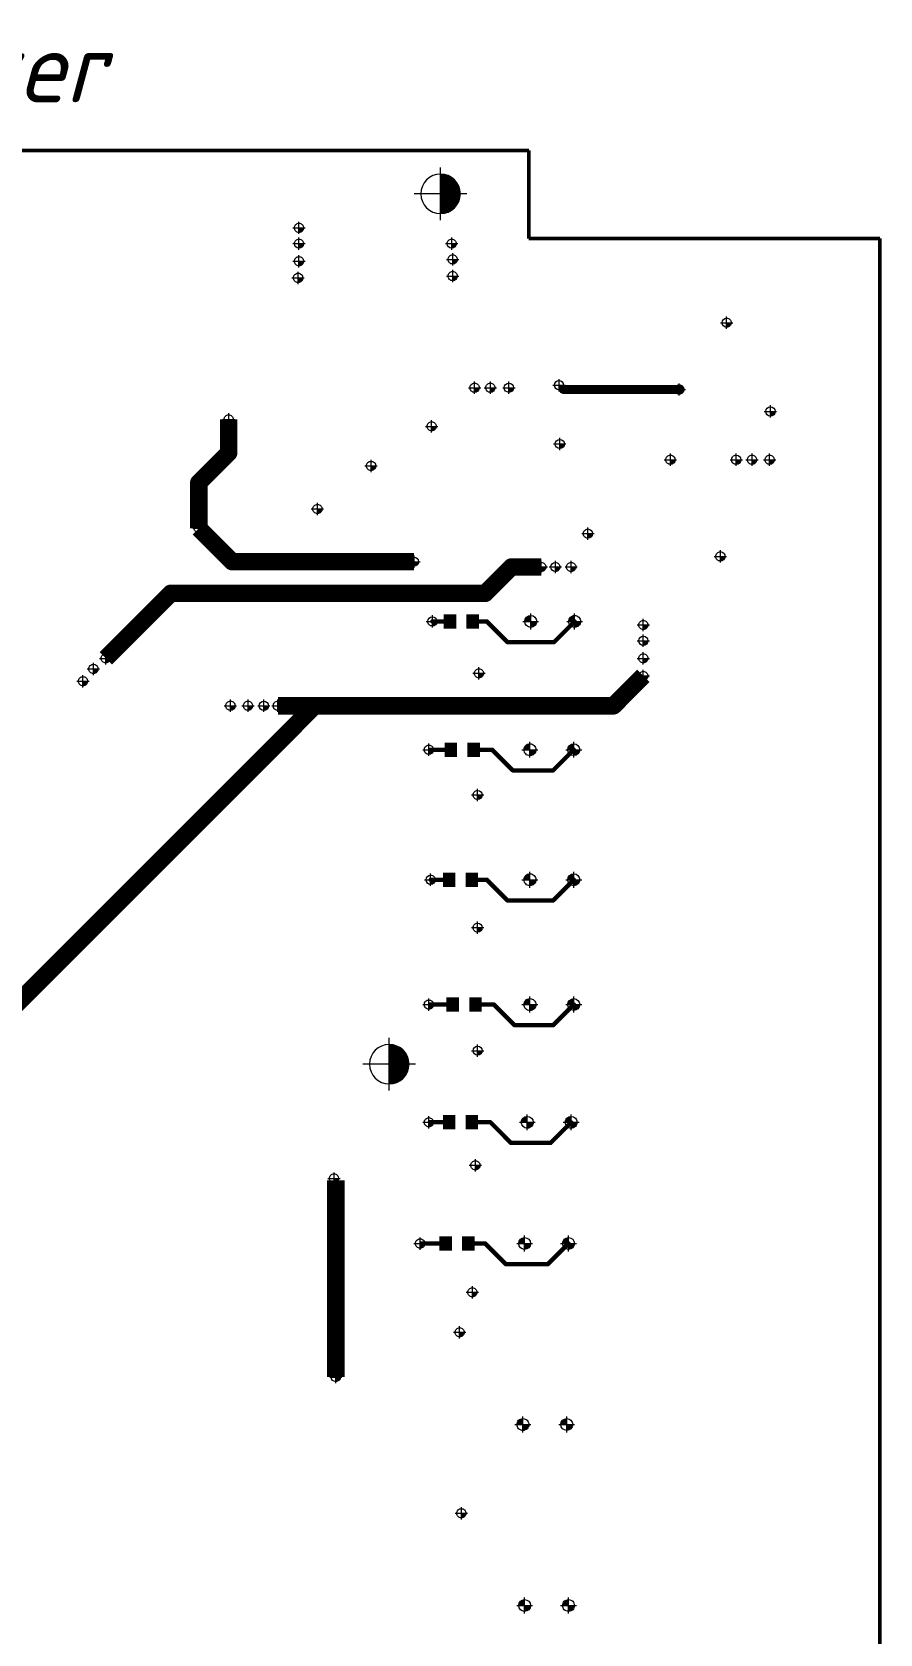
# Paper-space layout 'Layout1' of a CAD drawing. Header units: millimetres. Extents: x 0 to 841, y 0 to 594.
# Drawn here: x 501.5 to 598, y 111.7 to 294 of the extents above; entities that cross this region are included whole.
import ezdxf

# ---------------------------------------------------------------- set-up
doc = ezdxf.new("R2010")
doc.units = ezdxf.units.MM
doc.layers.get('0').update_dxf_attribs({"lineweight": 50})
for name, color, linetype in [('BottomLayer', 5, 'Continuous'), ('PDF _Геометрия', 7, 'Continuous'), ('PDF _Сплошная заливка', 7, 'Continuous')]:
    doc.layers.add(name, color=color, linetype=linetype)
doc.styles.add('GOST-2.304_Type-B_italic', font='')
doc.styles.get('GOST-2.304_Type-B_italic').set_extended_font_data('GOST Common', italic=True)

psp = doc.layouts.get("Layout1")

# ---------------------------------------------------------------- hatches: boundary and pattern name
at = {"layer": 'PDF _Сплошная заливка', "transparency": 33554559}
for points in [[(550.24, 275.569, 0.4142051), (547.99, 277.819), (547.99, 277.819), (547.99, 277.819), (547.99, 275.569), (547.99, 275.569)], [(547.99, 273.319, 0.4142051), (550.24, 275.569), (550.24, 275.569), (550.24, 275.569), (547.99, 275.569), (547.99, 275.569)], [(532.383, 271.703, -0.4142588), (531.858, 271.178), (531.858, 271.178), (531.858, 271.178), (531.858, 271.703), (531.858, 271.703)], [(532.383, 269.903, -0.1988801), (532.229, 269.531), (532.229, 269.531, -0.1990199), (531.858, 269.378), (531.858, 269.378), (531.858, 269.378), (531.858, 269.903), (531.858, 269.903)], [(549.783, 269.903, -0.1989884), (549.629, 269.531), (549.629, 269.531, -0.1990018), (549.258, 269.378), (549.258, 269.378), (549.258, 269.378), (549.258, 269.903), (549.258, 269.903)], [(549.891, 268.103, -0.1989884), (549.737, 267.731), (549.737, 267.731, -0.1989884), (549.366, 267.578), (549.366, 267.578), (549.366, 267.578), (549.366, 268.103), (549.366, 268.103)], [(532.383, 267.903, -0.4142588), (531.858, 267.378), (531.858, 267.378), (531.858, 267.378), (531.858, 267.903), (531.858, 267.903)], [(549.891, 266.21, -0.1989561), (549.737, 265.839), (549.737, 265.839, -0.1988801), (549.366, 265.685), (549.366, 265.685), (549.366, 265.685), (549.366, 266.21), (549.366, 266.21)], [(532.291, 266.01, -0.414158), (531.766, 265.485), (531.766, 265.485), (531.766, 265.485), (531.766, 266.01), (531.766, 266.01)], [(581.091, 260.902, -0.1989561), (580.937, 260.531), (580.937, 260.531, -0.1988801), (580.566, 260.377), (580.566, 260.377), (580.566, 260.377), (580.566, 260.902), (580.566, 260.902)], [(552.383, 253.503, -0.4142363), (551.858, 252.978), (551.858, 252.978), (551.858, 252.978), (551.858, 253.503), (551.858, 253.503)], [(554.183, 253.503, -0.4141859), (553.658, 252.978), (553.658, 252.978), (553.658, 252.978), (553.658, 253.503), (553.658, 253.503)], [(556.291, 253.503, -0.4142363), (555.766, 252.978), (555.766, 252.978), (555.766, 252.978), (555.766, 253.503), (555.766, 253.503)], [(562.001, 253.792, -0.1988478), (561.847, 253.421), (561.847, 253.421, -0.1988478), (561.476, 253.267), (561.476, 253.267), (561.476, 253.267), (561.476, 253.792), (561.476, 253.792)], [(575.69, 253.303, -0.4142084), (575.165, 252.778), (575.165, 252.778), (575.165, 252.778), (575.165, 253.303), (575.165, 253.303)], [(524.383, 249.903, -0.414158), (523.858, 249.378), (523.858, 249.378), (523.858, 249.378), (523.858, 249.903), (523.858, 249.903)], [(586.078, 250.807, -0.1989561), (585.924, 250.436), (585.924, 250.436, -0.1988801), (585.553, 250.282), (585.553, 250.282), (585.553, 250.282), (585.553, 250.807), (585.553, 250.807)], [(547.491, 249.103, -0.4142588), (546.966, 248.578), (546.966, 248.578), (546.966, 248.578), (546.966, 249.103), (546.966, 249.103)], [(562.09, 247.103, -0.1988478), (561.937, 246.732), (561.937, 246.732, -0.1988478), (561.565, 246.578), (561.565, 246.578), (561.565, 246.578), (561.565, 247.103), (561.565, 247.103)], [(540.598, 244.611, -0.1988982), (540.445, 244.239), (540.445, 244.239, -0.1988982), (540.073, 244.086), (540.073, 244.086), (540.073, 244.086), (540.073, 244.611), (540.073, 244.611)], [(574.69, 245.303, -0.1989561), (574.537, 244.932), (574.537, 244.932, -0.1988801), (574.165, 244.778), (574.165, 244.778), (574.165, 244.778), (574.165, 245.303), (574.165, 245.303)], [(582.183, 245.303, -0.4142588), (581.658, 244.778), (581.658, 244.778), (581.658, 244.778), (581.658, 245.303), (581.658, 245.303)], [(583.983, 245.303, -0.1988478), (583.829, 244.932), (583.829, 244.932, -0.1988478), (583.458, 244.778), (583.458, 244.778), (583.458, 244.778), (583.458, 245.303), (583.458, 245.303)], [(585.983, 245.303, -0.4142363), (585.458, 244.778), (585.458, 244.778), (585.458, 244.778), (585.458, 245.303), (585.458, 245.303)], [(534.492, 239.703, -0.1989057), (534.338, 239.332), (534.338, 239.332, -0.1988801), (533.967, 239.178), (533.967, 239.178), (533.967, 239.178), (533.967, 239.703), (533.967, 239.703)], [(520.983, 237.503, -0.1989884), (520.83, 237.132), (520.83, 237.132, -0.1989884), (520.458, 236.978), (520.458, 236.978), (520.458, 236.978), (520.458, 237.503), (520.458, 237.503)], [(565.29, 236.903, -0.1988478), (565.137, 236.532), (565.137, 236.532, -0.1988478), (564.765, 236.378), (564.765, 236.378), (564.765, 236.378), (564.765, 236.903), (564.765, 236.903)], [(541.783, 233.703, -0.1989884), (541.629, 233.332), (541.629, 233.332, -0.1989884), (541.258, 233.178), (541.258, 233.178), (541.258, 233.178), (541.258, 233.703), (541.258, 233.703)], [(543.583, 233.703, -0.1989884), (543.429, 233.332), (543.429, 233.332, -0.1989884), (543.058, 233.178), (543.058, 233.178), (543.058, 233.178), (543.058, 233.703), (543.058, 233.703)], [(545.491, 233.703, -0.4141859), (544.966, 233.178), (544.966, 233.178), (544.966, 233.178), (544.966, 233.703), (544.966, 233.703)], [(580.383, 234.303, -0.4142084), (579.858, 233.778), (579.858, 233.778), (579.858, 233.778), (579.858, 234.303), (579.858, 234.303)], [(559.983, 233.103, -0.1989884), (559.829, 232.732), (559.829, 232.732, -0.1989884), (559.458, 232.578), (559.458, 232.578), (559.458, 232.578), (559.458, 233.103), (559.458, 233.103)], [(561.583, 233.103, -0.1989884), (561.429, 232.732), (561.429, 232.732, -0.1989884), (561.058, 232.578), (561.058, 232.578), (561.058, 232.578), (561.058, 233.103), (561.058, 233.103)], [(563.383, 233.103, -0.1989884), (563.229, 232.732), (563.229, 232.732, -0.1989884), (562.858, 232.578), (562.858, 232.578), (562.858, 232.578), (562.858, 233.103), (562.858, 233.103)], [(547.583, 226.903, -0.4141859), (547.058, 226.378), (547.058, 226.378), (547.058, 226.378), (547.058, 226.903), (547.058, 226.903)], [(557.583, 226.903, -0.4142364), (558.258, 227.578), (558.258, 227.578), (558.258, 227.578), (558.258, 226.903), (558.258, 226.903)], [(558.933, 226.903, -0.414158), (558.258, 226.228), (558.258, 226.228), (558.258, 226.228), (558.258, 226.903), (558.258, 226.903)], [(562.583, 226.903, -0.4142364), (563.258, 227.578), (563.258, 227.578), (563.258, 227.578), (563.258, 226.903), (563.258, 226.903)], [(563.933, 226.903, -0.4141972), (563.258, 226.228), (563.258, 226.228), (563.258, 226.228), (563.258, 226.903), (563.258, 226.903)], [(571.598, 226.503, -0.4142588), (571.073, 225.978), (571.073, 225.978), (571.073, 225.978), (571.073, 226.503), (571.073, 226.503)], [(571.598, 224.703, -0.4142084), (571.073, 224.178), (571.073, 224.178), (571.073, 224.178), (571.073, 224.703), (571.073, 224.703)], [(510.383, 222.703, -0.4142588), (509.858, 222.178), (509.858, 222.178), (509.858, 222.178), (509.858, 222.703), (509.858, 222.703)], [(571.598, 222.703, -0.4142588), (571.073, 222.178), (571.073, 222.178), (571.073, 222.178), (571.073, 222.703), (571.073, 222.703)], [(508.984, 221.503, -0.1989561), (508.83, 221.132), (508.83, 221.132, -0.1988801), (508.459, 220.978), (508.459, 220.978), (508.459, 220.978), (508.459, 221.503), (508.459, 221.503)], [(552.882, 221.004, -0.414158), (552.357, 220.479), (552.357, 220.479), (552.357, 220.479), (552.357, 221.004), (552.357, 221.004)], [(571.598, 220.703, -0.1988801), (571.444, 220.332), (571.444, 220.332, -0.1990065), (571.073, 220.178), (571.073, 220.178), (571.073, 220.178), (571.073, 220.703), (571.073, 220.703)], [(507.784, 220.103, -0.1988801), (507.63, 219.732), (507.63, 219.732, -0.1989561), (507.259, 219.578), (507.259, 219.578), (507.259, 219.578), (507.259, 220.103), (507.259, 220.103)], [(524.583, 217.303, -0.4142084), (524.058, 216.778), (524.058, 216.778), (524.058, 216.778), (524.058, 217.303), (524.058, 217.303)], [(526.583, 217.303, -0.414158), (526.058, 216.778), (526.058, 216.778), (526.058, 216.778), (526.058, 217.303), (526.058, 217.303)], [(528.383, 217.303, -0.414158), (527.858, 216.778), (527.858, 216.778), (527.858, 216.778), (527.858, 217.303), (527.858, 217.303)], [(529.983, 217.303, -0.414158), (529.458, 216.778), (529.458, 216.778), (529.458, 216.778), (529.458, 217.303), (529.458, 217.303)], [(547.183, 212.303, -0.4142363), (546.658, 211.778), (546.658, 211.778), (546.658, 211.778), (546.658, 212.303), (546.658, 212.303)], [(557.483, 212.303, -0.1990125), (557.681, 212.781), (557.681, 212.781, -0.1989142), (558.158, 212.978), (558.158, 212.978), (558.158, 212.978), (558.158, 212.303), (558.158, 212.303)], [(558.833, 212.303, -0.1989142), (558.635, 211.826), (558.635, 211.826, -0.1990229), (558.158, 211.628), (558.158, 211.628), (558.158, 211.628), (558.158, 212.303), (558.158, 212.303)], [(562.483, 212.303, -0.4142364), (563.158, 212.978), (563.158, 212.978), (563.158, 212.978), (563.158, 212.303), (563.158, 212.303)], [(563.833, 212.303, -0.4142013), (563.158, 211.628), (563.158, 211.628), (563.158, 211.628), (563.158, 212.303), (563.158, 212.303)], [(552.732, 207.154, -0.4142084), (552.207, 206.629), (552.207, 206.629), (552.207, 206.629), (552.207, 207.154), (552.207, 207.154)], [(547.383, 197.503, -0.414158), (546.858, 196.978), (546.858, 196.978), (546.858, 196.978), (546.858, 197.503), (546.858, 197.503)], [(557.483, 197.503, -0.1990125), (557.681, 197.981), (557.681, 197.981, -0.1989142), (558.158, 198.178), (558.158, 198.178), (558.158, 198.178), (558.158, 197.503), (558.158, 197.503)], [(558.833, 197.503, -0.1988499), (558.635, 197.026), (558.635, 197.026, -0.1989283), (558.158, 196.828), (558.158, 196.828), (558.158, 196.828), (558.158, 197.503), (558.158, 197.503)], [(562.483, 197.503, -0.4142364), (563.158, 198.178), (563.158, 198.178), (563.158, 198.178), (563.158, 197.503), (563.158, 197.503)], [(563.833, 197.503, -0.4141797), (563.158, 196.828), (563.158, 196.828), (563.158, 196.828), (563.158, 197.503), (563.158, 197.503)], [(552.732, 192.053, -0.4142588), (552.207, 191.528), (552.207, 191.528), (552.207, 191.528), (552.207, 192.053), (552.207, 192.053)], [(547.183, 183.304, -0.1987974), (547.029, 182.932), (547.029, 182.932, -0.1988478), (546.658, 182.779), (546.658, 182.779), (546.658, 182.779), (546.658, 183.304), (546.658, 183.304)], [(557.483, 183.304, -0.4141972), (558.158, 183.979), (558.158, 183.979), (558.158, 183.979), (558.158, 183.304), (558.158, 183.304)], [(558.833, 183.304, -0.4142364), (558.158, 182.629), (558.158, 182.629), (558.158, 182.629), (558.158, 183.304), (558.158, 183.304)], [(562.483, 183.304, -0.1989837), (562.681, 183.781), (562.681, 183.781, -0.1989142), (563.158, 183.979), (563.158, 183.979), (563.158, 183.979), (563.158, 183.304), (563.158, 183.304)], [(563.833, 183.304, -0.1988891), (563.635, 182.826), (563.635, 182.826, -0.1989283), (563.158, 182.629), (563.158, 182.629), (563.158, 182.629), (563.158, 183.304), (563.158, 183.304)], [(544.398, 176.51, 0.1989376), (543.739, 178.101), (543.739, 178.101, 0.1989376), (542.148, 178.76), (542.148, 178.76), (542.148, 178.76), (542.148, 176.51), (542.148, 176.51)], [(552.732, 178.053, -0.1988801), (552.579, 177.682), (552.579, 177.682, -0.1989561), (552.207, 177.528), (552.207, 177.528), (552.207, 177.528), (552.207, 178.053), (552.207, 178.053)], [(542.148, 174.26, 0.1989376), (543.739, 174.919), (543.739, 174.919, 0.1989376), (544.398, 176.51), (544.398, 176.51), (544.398, 176.51), (542.148, 176.51), (542.148, 176.51)], [(547.183, 169.904, -0.1988801), (547.029, 169.533), (547.029, 169.533, -0.1989561), (546.658, 169.379), (546.658, 169.379), (546.658, 169.379), (546.658, 169.904), (546.658, 169.904)], [(557.183, 169.904, -0.1990125), (557.381, 170.381), (557.381, 170.381, -0.1989142), (557.858, 170.579), (557.858, 170.579), (557.858, 170.579), (557.858, 169.904), (557.858, 169.904)], [(558.533, 169.904, -0.1989142), (558.335, 169.427), (558.335, 169.427, -0.1990125), (557.858, 169.229), (557.858, 169.229), (557.858, 169.229), (557.858, 169.904), (557.858, 169.904)], [(562.183, 169.904, -0.1989283), (562.381, 170.381), (562.381, 170.381, -0.1989283), (562.858, 170.579), (562.858, 170.579), (562.858, 170.579), (562.858, 169.904), (562.858, 169.904)], [(563.533, 169.904, -0.1989142), (563.335, 169.427), (563.335, 169.427, -0.1989984), (562.858, 169.229), (562.858, 169.229), (562.858, 169.229), (562.858, 169.904), (562.858, 169.904)], [(552.482, 165.005, -0.1988801), (552.328, 164.634), (552.328, 164.634, -0.1989561), (551.957, 164.48), (551.957, 164.48), (551.957, 164.48), (551.957, 165.005), (551.957, 165.005)], [(536.383, 163.504, -0.4142588), (535.858, 162.979), (535.858, 162.979), (535.858, 162.979), (535.858, 163.504), (535.858, 163.504)], [(546.183, 156.104, -0.4142588), (545.658, 155.579), (545.658, 155.579), (545.658, 155.579), (545.658, 156.104), (545.658, 156.104)], [(556.883, 156.104, -0.1989733), (557.081, 156.581), (557.081, 156.581, -0.1989142), (557.558, 156.779), (557.558, 156.779), (557.558, 156.779), (557.558, 156.104), (557.558, 156.104)], [(558.233, 156.104, -0.1988891), (558.035, 155.627), (558.035, 155.627, -0.1989283), (557.558, 155.429), (557.558, 155.429), (557.558, 155.429), (557.558, 156.104), (557.558, 156.104)], [(561.883, 156.104, -0.4142364), (562.558, 156.779), (562.558, 156.779), (562.558, 156.779), (562.558, 156.104), (562.558, 156.104)], [(563.233, 156.104, -0.4142189), (562.558, 155.429), (562.558, 155.429), (562.558, 155.429), (562.558, 156.104), (562.558, 156.104)], [(552.132, 150.555, -0.4142588), (551.607, 150.03), (551.607, 150.03), (551.607, 150.03), (551.607, 150.555), (551.607, 150.555)], [(550.683, 146.004, -0.1990018), (550.529, 145.633), (550.529, 145.633, -0.1988801), (550.158, 145.479), (550.158, 145.479), (550.158, 145.479), (550.158, 146.004), (550.158, 146.004)], [(536.583, 140.904, -0.1988478), (536.429, 140.533), (536.429, 140.533, -0.1987974), (536.058, 140.379), (536.058, 140.379), (536.058, 140.379), (536.058, 140.904), (536.058, 140.904)], [(556.683, 135.504, -0.1989283), (556.881, 135.981), (556.881, 135.981, -0.1988891), (557.358, 136.179), (557.358, 136.179), (557.358, 136.179), (557.358, 135.504), (557.358, 135.504)], [(558.033, 135.504, -0.1988499), (557.835, 135.027), (557.835, 135.027, -0.1988891), (557.358, 134.829), (557.358, 134.829), (557.358, 134.829), (557.358, 135.504), (557.358, 135.504)], [(561.683, 135.504, -0.1989283), (561.881, 135.981), (561.881, 135.981, -0.1988891), (562.358, 136.179), (562.358, 136.179), (562.358, 136.179), (562.358, 135.504), (562.358, 135.504)], [(563.033, 135.504, -0.1988499), (562.835, 135.027), (562.835, 135.027, -0.1988891), (562.358, 134.829), (562.358, 134.829), (562.358, 134.829), (562.358, 135.504), (562.358, 135.504)], [(550.883, 125.404, -0.4142588), (550.358, 124.879), (550.358, 124.879), (550.358, 124.879), (550.358, 125.404), (550.358, 125.404)], [(556.883, 114.904, -0.4141797), (557.558, 115.579), (557.558, 115.579), (557.558, 115.579), (557.558, 114.904), (557.558, 114.904)], [(558.233, 114.904, -0.4142364), (557.558, 114.229), (557.558, 114.229), (557.558, 114.229), (557.558, 114.904), (557.558, 114.904)], [(561.883, 114.904, -0.1988891), (562.081, 115.382), (562.081, 115.382, -0.1989283), (562.558, 115.579), (562.558, 115.579), (562.558, 115.579), (562.558, 114.904), (562.558, 114.904)], [(563.233, 114.904, -0.1989733), (563.035, 114.427), (563.035, 114.427, -0.1989142), (562.558, 114.229), (562.558, 114.229), (562.558, 114.229), (562.558, 114.904), (562.558, 114.904)]]:
    psp.add_hatch(color=7, dxfattribs=at).paths.add_polyline_path(points)

# ---------------------------------------------------------------- linework, layer by layer
for p, q in [((558.029, 280.5), (398.029, 280.5)), ((558.029, 270.5), (558.029, 280.5)), ((598.029, 270.5), (558.029, 270.5)), ((598.029, 90.5), (598.029, 270.5))]:
    psp.add_line(p, q)
at = {"lineweight": 50}
for p, q in [((398.029, 280.5), (558.029, 280.5)), ((558.029, 280.5), (558.029, 270.5)), ((558.029, 270.5), (598.029, 270.5)), ((598.029, 270.5), (598.029, 90.5))]:
    psp.add_line(p, q, dxfattribs=at)
at = {"layer": 'BottomLayer'}
for points, const_width in [([(575.167, 253.304), (561.967, 253.304)], 1), ([(523.86, 246.104), (523.86, 249.904)], 2), ([(523.86, 246.104), (520.46, 242.704)], 2), ([(520.46, 237.504), (520.46, 242.704)], 2), ([(524.26, 233.704), (520.46, 237.504)], 2), ([(544.967, 233.704), (524.26, 233.704)], 2), ([(556.06, 233.104), (553.06, 230.104)], 2), ([(559.46, 233.104), (556.06, 233.104)], 2), ([(517.26, 230.104), (509.86, 222.704)], 2), ([(553.06, 230.104), (517.26, 230.104)], 2), ([(549.06, 226.904), (547.06, 226.904)], 0.5), ([(553.26, 226.904), (551.65, 226.904)], 0.5), ([(555.61, 224.554), (553.26, 226.904)], 0.5), ([(563.26, 226.904), (560.91, 224.554)], 0.5), ([(560.91, 224.554), (555.61, 224.554)], 0.5), ([(571.075, 220.704), (567.675, 217.304)], 2), ([(533.66, 217.304), (498.06, 181.704)], 2), ([(533.66, 217.304), (529.46, 217.304)], 2), ([(567.675, 217.304), (533.66, 217.304)], 2), ([(549.164, 212.304), (546.66, 212.304)], 0.5), ([(553.86, 212.304), (551.755, 212.304)], 0.5), ([(556.21, 209.954), (553.86, 212.304)], 0.5), ([(563.16, 212.304), (560.81, 209.954)], 0.5), ([(560.81, 209.954), (556.21, 209.954)], 0.5), ([(548.964, 197.504), (546.86, 197.504)], 0.5), ([(553.26, 197.504), (551.555, 197.504)], 0.5), ([(555.61, 195.154), (553.26, 197.504)], 0.5), ([(563.16, 197.504), (560.81, 195.154)], 0.5), ([(560.81, 195.154), (555.61, 195.154)], 0.5), ([(549.364, 183.304), (546.66, 183.304)], 0.5), ([(554.06, 183.304), (551.955, 183.304)], 0.5), ([(556.41, 180.954), (554.06, 183.304)], 0.5), ([(563.16, 183.304), (560.81, 180.954)], 0.5), ([(560.81, 180.954), (556.41, 180.954)], 0.5), ([(548.964, 169.904), (546.66, 169.904)], 0.5), ([(553.66, 169.904), (551.555, 169.904)], 0.5), ([(556.01, 167.554), (553.66, 169.904)], 0.5), ([(562.86, 169.904), (560.51, 167.554)], 0.5), ([(560.51, 167.554), (556.01, 167.554)], 0.5), ([(536.06, 140.904), (536.06, 163.304)], 2), ([(548.564, 156.104), (545.66, 156.104)], 0.5), ([(553.06, 156.104), (551.155, 156.104)], 0.5), ([(555.41, 153.754), (553.06, 156.104)], 0.5), ([(562.56, 156.104), (560.21, 153.754)], 0.5), ([(560.21, 153.754), (555.41, 153.754)], 0.5)]:
    psp.add_lwpolyline(points, dxfattribs=dict(at, const_width=const_width))
for points, const_width in [([(562.217, 253.304, -1), (561.717, 253.304, -1)], 0.5), ([(575.417, 253.304, -1), (574.917, 253.304, -1)], 0.5), ([(524.36, 246.104, -1), (523.36, 246.104, -1)], 1), ([(524.36, 246.104, -1), (523.36, 246.104, -1)], 1), ([(520.96, 242.704, -1), (519.96, 242.704, -1)], 1), ([(520.96, 242.704, -1), (519.96, 242.704, -1)], 1), ([(524.76, 233.704, -1), (523.76, 233.704, -1)], 1), ([(524.76, 233.704, -1), (523.76, 233.704, -1)], 1), ([(556.56, 233.104, -1), (555.56, 233.104, -1)], 1), ([(556.56, 233.104, -1), (555.56, 233.104, -1)], 1), ([(517.76, 230.104, -1), (516.76, 230.104, -1)], 1), ([(517.76, 230.104, -1), (516.76, 230.104, -1)], 1), ([(553.56, 230.104, -1), (552.56, 230.104, -1)], 1), ([(553.56, 230.104, -1), (552.56, 230.104, -1)], 1), ([(547.185, 226.904, -1), (546.935, 226.904, -1)], 0.25), ([(549.185, 226.904, -1), (548.935, 226.904, -1)], 0.25), ([(551.775, 226.904, -1), (551.525, 226.904, -1)], 0.25), ([(553.385, 226.904, -1), (553.135, 226.904, -1)], 0.25), ([(553.385, 226.904, -1), (553.135, 226.904, -1)], 0.25), ([(563.385, 226.904, -1), (563.135, 226.904, -1)], 0.25), ([(555.735, 224.554, -1), (555.485, 224.554, -1)], 0.25), ([(555.735, 224.554, -1), (555.485, 224.554, -1)], 0.25), ([(561.035, 224.554, -1), (560.785, 224.554, -1)], 0.25), ([(561.035, 224.554, -1), (560.785, 224.554, -1)], 0.25), ([(534.16, 217.304, -1), (533.16, 217.304, -1)], 1), ([(534.16, 217.304, -1), (533.16, 217.304, -1)], 1), ([(534.16, 217.304, -1), (533.16, 217.304, -1)], 1), ([(568.175, 217.304, -1), (567.175, 217.304, -1)], 1), ([(568.175, 217.304, -1), (567.175, 217.304, -1)], 1), ([(549.289, 212.304, -1), (549.039, 212.304, -1)], 0.25), ([(551.88, 212.304, -1), (551.63, 212.304, -1)], 0.25), ([(553.985, 212.304, -1), (553.735, 212.304, -1)], 0.25), ([(553.985, 212.304, -1), (553.735, 212.304, -1)], 0.25), ([(563.285, 212.304, -1), (563.035, 212.304, -1)], 0.25), ([(556.335, 209.954, -1), (556.085, 209.954, -1)], 0.25), ([(556.335, 209.954, -1), (556.085, 209.954, -1)], 0.25), ([(560.935, 209.954, -1), (560.685, 209.954, -1)], 0.25), ([(560.935, 209.954, -1), (560.685, 209.954, -1)], 0.25), ([(546.985, 197.504, -1), (546.735, 197.504, -1)], 0.25), ([(549.089, 197.504, -1), (548.839, 197.504, -1)], 0.25), ([(551.68, 197.504, -1), (551.43, 197.504, -1)], 0.25), ([(553.385, 197.504, -1), (553.135, 197.504, -1)], 0.25), ([(553.385, 197.504, -1), (553.135, 197.504, -1)], 0.25), ([(563.285, 197.504, -1), (563.035, 197.504, -1)], 0.25), ([(555.735, 195.154, -1), (555.485, 195.154, -1)], 0.25), ([(555.735, 195.154, -1), (555.485, 195.154, -1)], 0.25), ([(560.935, 195.154, -1), (560.685, 195.154, -1)], 0.25), ([(560.935, 195.154, -1), (560.685, 195.154, -1)], 0.25), ([(549.489, 183.304, -1), (549.239, 183.304, -1)], 0.25), ([(552.08, 183.304, -1), (551.83, 183.304, -1)], 0.25), ([(554.185, 183.304, -1), (553.935, 183.304, -1)], 0.25), ([(554.185, 183.304, -1), (553.935, 183.304, -1)], 0.25), ([(563.285, 183.304, -1), (563.035, 183.304, -1)], 0.25), ([(556.535, 180.954, -1), (556.285, 180.954, -1)], 0.25), ([(556.535, 180.954, -1), (556.285, 180.954, -1)], 0.25), ([(560.935, 180.954, -1), (560.685, 180.954, -1)], 0.25), ([(560.935, 180.954, -1), (560.685, 180.954, -1)], 0.25), ([(549.089, 169.904, -1), (548.839, 169.904, -1)], 0.25), ([(551.68, 169.904, -1), (551.43, 169.904, -1)], 0.25), ([(553.785, 169.904, -1), (553.535, 169.904, -1)], 0.25), ([(553.785, 169.904, -1), (553.535, 169.904, -1)], 0.25), ([(562.985, 169.904, -1), (562.735, 169.904, -1)], 0.25), ([(556.135, 167.554, -1), (555.885, 167.554, -1)], 0.25), ([(556.135, 167.554, -1), (555.885, 167.554, -1)], 0.25), ([(560.635, 167.554, -1), (560.385, 167.554, -1)], 0.25), ([(560.635, 167.554, -1), (560.385, 167.554, -1)], 0.25), ([(548.689, 156.104, -1), (548.439, 156.104, -1)], 0.25), ([(551.28, 156.104, -1), (551.03, 156.104, -1)], 0.25), ([(553.185, 156.104, -1), (552.935, 156.104, -1)], 0.25), ([(553.185, 156.104, -1), (552.935, 156.104, -1)], 0.25), ([(562.685, 156.104, -1), (562.435, 156.104, -1)], 0.25), ([(555.535, 153.754, -1), (555.285, 153.754, -1)], 0.25), ([(555.535, 153.754, -1), (555.285, 153.754, -1)], 0.25), ([(560.335, 153.754, -1), (560.085, 153.754, -1)], 0.25), ([(560.335, 153.754, -1), (560.085, 153.754, -1)], 0.25)]:
    psp.add_lwpolyline(points, format="xyb", close=True, dxfattribs=dict(at, const_width=const_width))
for points in [[(548.348, 227.717), (549.771, 227.717), (548.348, 226.092), (549.771, 226.092)], [(550.939, 227.717), (552.362, 227.717), (550.939, 226.092), (552.362, 226.092)], [(548.453, 213.117), (549.875, 213.117), (548.453, 211.492), (549.875, 211.492)], [(551.044, 213.117), (552.466, 213.117), (551.044, 211.492), (552.466, 211.492)], [(548.253, 198.317), (549.675, 198.317), (548.253, 196.692), (549.675, 196.692)], [(550.844, 198.317), (552.266, 198.317), (550.844, 196.692), (552.266, 196.692)], [(548.653, 184.117), (550.075, 184.117), (548.653, 182.492), (550.075, 182.492)], [(551.244, 184.117), (552.666, 184.117), (551.244, 182.492), (552.666, 182.492)], [(548.253, 170.717), (549.675, 170.717), (548.253, 169.092), (549.675, 169.092)], [(550.844, 170.717), (552.266, 170.717), (550.844, 169.092), (552.266, 169.092)], [(547.853, 156.917), (549.275, 156.917), (547.853, 155.292), (549.275, 155.292)], [(550.444, 156.917), (551.866, 156.917), (550.444, 155.292), (551.866, 155.292)]]:
    psp.add_solid(points, dxfattribs=at)
at = {"layer": 'PDF _Геометрия', "lineweight": 9}
for points in [[(550.24, 275.569, 0.414158), (547.99, 277.819, 0.414158), (545.74, 275.569, 0.414158), (547.99, 273.319, 0.414158)], [(531.333, 271.702, -0.4143145), (531.858, 272.227, -0.4143145), (532.383, 271.702, -0.4143145), (531.858, 271.177, -0.4143145)], [(531.333, 269.903, -0.4143145), (531.858, 270.428, -0.4143145), (532.383, 269.903, -0.4140361), (531.858, 269.377, -0.4140361)], [(548.733, 269.903, -0.4143145), (549.258, 270.428, -0.4143145), (549.783, 269.903, -0.4140361), (549.258, 269.377, -0.4140361)], [(531.333, 267.903, -0.4143145), (531.858, 268.427, -0.4143145), (532.383, 267.903, -0.4143145), (531.858, 267.378, -0.4143145)], [(548.841, 268.103, -0.4143145), (549.366, 268.628, -0.4143145), (549.891, 268.103, -0.4143145), (549.366, 267.578, -0.4143145)], [(531.241, 266.01, -0.4143145), (531.766, 266.535, -0.4143145), (532.291, 266.01, -0.4143145), (531.766, 265.485, -0.4143145)], [(548.841, 266.21, -0.4143145), (549.366, 266.735, -0.4143145), (549.891, 266.21, -0.4143145), (549.366, 265.685, -0.4143145)], [(580.04, 260.902, -0.4140361), (580.566, 261.427, -0.4143145), (581.091, 260.902, -0.4143145), (580.566, 260.377, -0.4140361)], [(551.333, 253.503, -0.4143145), (551.858, 254.028, -0.4143145), (552.383, 253.503, -0.4143145), (551.858, 252.978, -0.4143145)], [(553.133, 253.503, -0.4143145), (553.658, 254.028, -0.4143145), (554.183, 253.503, -0.4143145), (553.658, 252.978, -0.4143145)], [(555.24, 253.503, -0.4140361), (555.766, 254.028, -0.4138106), (556.291, 253.503, -0.4138106), (555.766, 252.978, -0.4140361)], [(560.951, 253.792, -0.4140361), (561.476, 254.318, -0.4140361), (562.001, 253.792, -0.4138106), (561.476, 253.267, -0.4138106)], [(574.641, 253.303, -0.4143145), (575.166, 253.828, -0.4143145), (575.691, 253.303, -0.4143145), (575.166, 252.778, -0.4143145)], [(523.333, 249.903, -0.4143145), (523.858, 250.428, -0.4143145), (524.383, 249.903, -0.4143145), (523.858, 249.378, -0.4143145)], [(585.028, 250.808, -0.4138106), (585.553, 251.332, -0.4140361), (586.078, 250.808, -0.4140361), (585.553, 250.283, -0.4138106)], [(546.441, 249.103, -0.4143145), (546.966, 249.628, -0.4143145), (547.491, 249.103, -0.4143145), (546.966, 248.578, -0.4143145)], [(561.041, 247.103, -0.4140361), (561.565, 247.628, -0.4140361), (562.09, 247.103, -0.4138106), (561.565, 246.578, -0.4138106)], [(539.548, 244.611, -0.4143145), (540.073, 245.135, -0.4143145), (540.598, 244.611, -0.4143145), (540.073, 244.086, -0.4143145)], [(573.64, 245.303, -0.4143145), (574.165, 245.828, -0.4143145), (574.69, 245.303, -0.4143145), (574.165, 244.778, -0.4143145)], [(581.132, 245.303, -0.4143145), (581.657, 245.828, -0.4140361), (582.183, 245.303, -0.4140361), (581.657, 244.778, -0.4143145)], [(582.933, 245.303, -0.4143145), (583.458, 245.828, -0.4143145), (583.983, 245.303, -0.4143145), (583.458, 244.778, -0.4143145)], [(584.933, 245.303, -0.4143145), (585.457, 245.828, -0.4143145), (585.982, 245.303, -0.4143145), (585.457, 244.778, -0.4143145)], [(533.442, 239.703, -0.4143145), (533.967, 240.228, -0.4143145), (534.492, 239.703, -0.4143145), (533.967, 239.178, -0.4143145)], [(519.933, 237.503, -0.4143145), (520.458, 238.028, -0.4143145), (520.983, 237.503, -0.4143145), (520.458, 236.978, -0.4143145)], [(564.24, 236.903, -0.4143145), (564.765, 237.428, -0.4140361), (565.291, 236.903, -0.4140361), (564.765, 236.378, -0.4143145)], [(540.733, 233.703, -0.4140361), (541.258, 234.228, -0.4143145), (541.783, 233.703, -0.4143145), (541.258, 233.178, -0.4140361)], [(542.533, 233.703, -0.4143145), (543.058, 234.228, -0.4143145), (543.583, 233.703, -0.4143145), (543.058, 233.178, -0.4143145)], [(544.44, 233.703, -0.4143145), (544.965, 234.228, -0.4140361), (545.491, 233.703, -0.4140361), (544.965, 233.178, -0.4143145)], [(558.933, 233.103, -0.4143145), (559.458, 233.628, -0.4143145), (559.983, 233.103, -0.4143145), (559.458, 232.578, -0.4143145)], [(560.533, 233.103, -0.4140361), (561.058, 233.628, -0.4143145), (561.583, 233.103, -0.4143145), (561.058, 232.578, -0.4140361)], [(562.333, 233.103, -0.4143145), (562.858, 233.628, -0.4143145), (563.383, 233.103, -0.4143145), (562.858, 232.578, -0.4143145)], [(579.333, 234.303, -0.4143145), (579.858, 234.828, -0.4143145), (580.382, 234.303, -0.4143145), (579.858, 233.778, -0.4143145)], [(546.533, 226.903, -0.4140361), (547.058, 227.428, -0.4140361), (547.583, 226.903, -0.4143145), (547.058, 226.378, -0.4143145)], [(557.583, 226.903, -0.414185), (558.258, 227.578, -0.414185), (558.933, 226.903, -0.4140093), (558.258, 226.228, -0.4140093)], [(562.583, 226.903, -0.4145768), (563.258, 227.578, -0.4144013), (563.933, 226.903, -0.4142259), (563.258, 226.228, -0.4144013)], [(570.548, 226.503, -0.4143145), (571.073, 227.028, -0.4143145), (571.598, 226.503, -0.4143145), (571.073, 225.978, -0.4143145)], [(570.548, 224.704, -0.4138106), (571.073, 225.228, -0.4138106), (571.598, 224.704, -0.4140361), (571.073, 224.178, -0.4140361)], [(509.334, 222.703, -0.4143145), (509.859, 223.228, -0.4143145), (510.384, 222.703, -0.4143145), (509.859, 222.178, -0.4143145)], [(570.548, 222.703, -0.4143145), (571.073, 223.228, -0.4143145), (571.598, 222.703, -0.4143145), (571.073, 222.178, -0.4143145)], [(506.734, 220.103, -0.4143145), (507.259, 220.628, -0.4143145), (507.784, 220.103, -0.4143145), (507.259, 219.578, -0.4143145)], [(507.933, 221.503, -0.4143145), (508.458, 222.028, -0.4143145), (508.983, 221.503, -0.4143145), (508.458, 220.978, -0.4143145)], [(551.832, 221.004, -0.4143145), (552.357, 221.529, -0.4143145), (552.882, 221.004, -0.4143145), (552.357, 220.48, -0.4143145)], [(570.548, 220.703, -0.4143145), (571.073, 221.228, -0.4143145), (571.598, 220.703, -0.4143145), (571.073, 220.178, -0.4143145)], [(523.534, 217.303, -0.4143145), (524.059, 217.828, -0.4143145), (524.584, 217.303, -0.4143145), (524.059, 216.779, -0.4143145)], [(525.533, 217.303, -0.4143145), (526.058, 217.828, -0.4143145), (526.583, 217.303, -0.4143145), (526.058, 216.779, -0.4143145)], [(527.333, 217.303, -0.4138106), (527.858, 217.828, -0.4140361), (528.384, 217.303, -0.4140361), (527.858, 216.779, -0.4138106)], [(528.933, 217.303, -0.4143145), (529.458, 217.828, -0.4143145), (529.983, 217.303, -0.4143145), (529.458, 216.779, -0.4143145)], [(546.133, 212.303, -0.4143145), (546.658, 212.828, -0.4143145), (547.183, 212.303, -0.4143145), (546.658, 211.778, -0.4143145)], [(557.483, 212.303, -0.4144013), (558.158, 212.978, -0.4145768), (558.833, 212.303, -0.4144013), (558.158, 211.629, -0.4142259)], [(562.483, 212.303, -0.414185), (563.158, 212.978, -0.414185), (563.833, 212.303, -0.4140093), (563.158, 211.629, -0.4140093)], [(551.682, 207.154, -0.4143145), (552.207, 207.679, -0.4140361), (552.733, 207.154, -0.4140361), (552.207, 206.629, -0.4143145)], [(546.333, 197.504, -0.4140361), (546.858, 198.029, -0.4143145), (547.383, 197.504, -0.4143145), (546.858, 196.979, -0.4140361)], [(557.483, 197.504, -0.4142259), (558.158, 198.178, -0.4144013), (558.833, 197.504, -0.4145768), (558.158, 196.828, -0.4144013)], [(562.483, 197.504, -0.4140093), (563.158, 198.178, -0.4140093), (563.833, 197.504, -0.414185), (563.158, 196.828, -0.414185)], [(551.682, 192.053, -0.4143145), (552.207, 192.578, -0.4140361), (552.733, 192.053, -0.4140361), (552.207, 191.528, -0.4143145)], [(546.133, 183.304, -0.4143145), (546.658, 183.829, -0.4143145), (547.183, 183.304, -0.4143145), (546.658, 182.779, -0.4143145)], [(557.483, 183.304, -0.4142259), (558.158, 183.978, -0.4144013), (558.833, 183.304, -0.4145768), (558.158, 182.629, -0.4144013)], [(562.483, 183.304, -0.4140093), (563.158, 183.978, -0.4140093), (563.833, 183.304, -0.414185), (563.158, 182.629, -0.414185)], [(544.398, 176.51, 0.414158), (542.148, 178.76, 0.414158), (539.898, 176.51, 0.414158), (542.148, 174.26, 0.414158)], [(551.682, 178.053, -0.4138106), (552.207, 178.578, -0.4135323), (552.733, 178.053, -0.4137584), (552.207, 177.528, -0.4140361)], [(546.133, 169.904, -0.4143145), (546.658, 170.429, -0.4143145), (547.183, 169.904, -0.4143145), (546.658, 169.379, -0.4143145)], [(557.183, 169.904, -0.4137931), (557.858, 170.579, -0.414185), (558.533, 169.904, -0.4145768), (557.858, 169.229, -0.414185)], [(562.183, 169.904, -0.414185), (562.858, 170.579, -0.4140093), (563.533, 169.904, -0.4144013), (562.858, 169.229, -0.4145768)], [(551.432, 165.005, -0.4143145), (551.957, 165.53, -0.4143145), (552.482, 165.005, -0.4143145), (551.957, 164.48, -0.4143145)], [(535.333, 163.504, -0.4143145), (535.858, 164.029, -0.4143145), (536.383, 163.504, -0.4143145), (535.858, 162.979, -0.4143145)], [(545.133, 156.104, -0.4143145), (545.658, 156.629, -0.4143145), (546.183, 156.104, -0.4143145), (545.658, 155.579, -0.4143145)], [(556.883, 156.104, -0.4137931), (557.558, 156.779, -0.4137931), (558.233, 156.104, -0.4137931), (557.558, 155.429, -0.4137931)], [(561.883, 156.104, -0.414185), (562.558, 156.779, -0.4140093), (563.233, 156.104, -0.4140093), (562.558, 155.429, -0.414185)], [(551.082, 150.555, -0.4143145), (551.607, 151.079, -0.4143145), (552.132, 150.555, -0.4143145), (551.607, 150.03, -0.4143145)], [(549.633, 146.004, -0.4143145), (550.158, 146.529, -0.4143145), (550.683, 146.004, -0.4143145), (550.158, 145.479, -0.4143145)], [(535.533, 140.904, -0.4140361), (536.059, 141.429, -0.4138106), (536.583, 140.904, -0.4138106), (536.059, 140.379, -0.4140361)], [(556.683, 135.504, -0.4142259), (557.358, 136.179, -0.4144013), (558.033, 135.504, -0.4145768), (557.358, 134.829, -0.4144013)], [(561.683, 135.504, -0.4140093), (562.358, 136.179, -0.4140093), (563.033, 135.504, -0.414185), (562.358, 134.829, -0.414185)], [(549.833, 125.405, -0.4143145), (550.358, 125.929, -0.4143145), (550.883, 125.405, -0.4143145), (550.358, 124.88, -0.4143145)], [(556.883, 114.905, -0.4140093), (557.558, 115.579, -0.4140093), (558.233, 114.905, -0.414185), (557.558, 114.23, -0.414185)], [(561.883, 114.905, -0.4144013), (562.558, 115.579, -0.4142259), (563.233, 114.905, -0.4144013), (562.558, 114.23, -0.4145768)]]:
    psp.add_lwpolyline(points, format="xyb", close=True, dxfattribs=at)
for points in [[(547.99, 272.569), (547.99, 278.569)], [(550.99, 275.569), (544.99, 275.569)], [(531.159, 271.702), (532.558, 271.702)], [(531.858, 271.002), (531.858, 272.402)], [(531.159, 269.903), (532.558, 269.903)], [(531.858, 269.202), (531.858, 270.603)], [(548.558, 269.903), (549.958, 269.903)], [(549.258, 269.202), (549.258, 270.603)], [(531.858, 267.203), (531.858, 268.602)], [(548.666, 268.103), (550.066, 268.103)], [(549.366, 267.403), (549.366, 268.803)], [(531.159, 267.903), (532.558, 267.903)], [(531.766, 265.31), (531.766, 266.71)], [(548.666, 266.21), (550.066, 266.21)], [(549.366, 265.511), (549.366, 266.91)], [(531.066, 266.01), (532.466, 266.01)], [(579.865, 260.902), (581.266, 260.902)], [(580.566, 260.202), (580.566, 261.602)], [(551.158, 253.503), (552.558, 253.503)], [(551.858, 252.803), (551.858, 254.203)], [(552.958, 253.503), (554.358, 253.503)], [(553.658, 252.803), (553.658, 254.203)], [(555.065, 253.503), (556.466, 253.503)], [(555.766, 252.803), (555.766, 254.203)], [(560.776, 253.792), (562.176, 253.792)], [(561.476, 253.092), (561.476, 254.492)], [(575.166, 252.603), (575.166, 254.003)], [(574.465, 253.303), (575.866, 253.303)], [(523.158, 249.903), (524.558, 249.903)], [(523.858, 249.203), (523.858, 250.603)], [(546.966, 248.403), (546.966, 249.803)], [(584.853, 250.808), (586.253, 250.808)], [(585.553, 250.108), (585.553, 251.507)], [(546.266, 249.103), (547.665, 249.103)], [(560.866, 247.103), (562.265, 247.103)], [(561.565, 246.403), (561.565, 247.803)], [(539.373, 244.611), (540.773, 244.611)], [(540.073, 243.911), (540.073, 245.31)], [(573.465, 245.303), (574.865, 245.303)], [(574.165, 244.603), (574.165, 246.003)], [(580.957, 245.303), (582.358, 245.303)], [(581.657, 244.603), (581.657, 246.003)], [(582.757, 245.303), (584.158, 245.303)], [(583.458, 244.603), (583.458, 246.003)], [(584.758, 245.303), (586.157, 245.303)], [(585.457, 244.603), (585.457, 246.003)], [(533.267, 239.703), (534.667, 239.703)], [(533.967, 239.003), (533.967, 240.403)], [(519.758, 237.503), (521.158, 237.503)], [(520.458, 236.803), (520.458, 238.203)], [(564.765, 236.203), (564.765, 237.603)], [(564.065, 236.903), (565.466, 236.903)], [(540.558, 233.703), (541.958, 233.703)], [(541.258, 233.003), (541.258, 234.403)], [(542.358, 233.703), (543.758, 233.703)], [(543.058, 233.003), (543.058, 234.403)], [(544.265, 233.703), (545.666, 233.703)], [(544.965, 233.003), (544.965, 234.403)], [(559.458, 232.403), (559.458, 233.803)], [(561.058, 232.403), (561.058, 233.803)], [(562.858, 232.403), (562.858, 233.803)], [(579.158, 234.303), (580.557, 234.303)], [(579.858, 233.603), (579.858, 235.003)], [(558.758, 233.103), (560.158, 233.103)], [(560.358, 233.103), (561.758, 233.103)], [(562.158, 233.103), (563.558, 233.103)], [(546.358, 226.903), (547.758, 226.903)], [(547.058, 226.203), (547.058, 227.603)], [(557.358, 226.903), (559.158, 226.903)], [(558.258, 226.003), (558.258, 227.803)], [(562.358, 226.903), (564.158, 226.903)], [(563.258, 226.003), (563.258, 227.803)], [(570.373, 226.503), (571.773, 226.503)], [(571.073, 225.803), (571.073, 227.203)], [(570.373, 224.704), (571.773, 224.704)], [(571.073, 224.003), (571.073, 225.403)], [(509.159, 222.703), (510.559, 222.703)], [(509.859, 222.003), (509.859, 223.403)], [(570.373, 222.703), (571.773, 222.703)], [(571.073, 222.003), (571.073, 223.403)], [(507.259, 219.403), (507.259, 220.803)], [(507.758, 221.503), (509.159, 221.503)], [(508.458, 220.803), (508.458, 222.203)], [(551.657, 221.004), (553.057, 221.004)], [(552.357, 220.305), (552.357, 221.704)], [(570.373, 220.703), (571.773, 220.703)], [(571.073, 220.003), (571.073, 221.403)], [(506.558, 220.103), (507.959, 220.103)], [(523.359, 217.303), (524.758, 217.303)], [(524.059, 216.604), (524.059, 218.003)], [(525.358, 217.303), (526.758, 217.303)], [(526.058, 216.604), (526.058, 218.003)], [(527.158, 217.303), (528.559, 217.303)], [(527.858, 216.604), (527.858, 218.003)], [(528.758, 217.303), (530.158, 217.303)], [(529.458, 216.604), (529.458, 218.003)], [(545.958, 212.303), (547.358, 212.303)], [(546.658, 211.603), (546.658, 213.003)], [(557.258, 212.303), (559.058, 212.303)], [(558.158, 211.404), (558.158, 213.203)], [(562.258, 212.303), (564.058, 212.303)], [(563.158, 211.404), (563.158, 213.203)], [(552.207, 206.454), (552.207, 207.854)], [(551.507, 207.154), (552.908, 207.154)], [(546.158, 197.504), (547.558, 197.504)], [(546.858, 196.804), (546.858, 198.204)], [(557.258, 197.504), (559.058, 197.504)], [(558.158, 196.603), (558.158, 198.403)], [(562.258, 197.504), (564.058, 197.504)], [(563.158, 196.603), (563.158, 198.403)], [(551.507, 192.053), (552.908, 192.053)], [(552.207, 191.353), (552.207, 192.753)], [(558.158, 182.404), (558.158, 184.203)], [(563.158, 182.404), (563.158, 184.203)], [(545.958, 183.304), (547.358, 183.304)], [(546.658, 182.604), (546.658, 184.004)], [(557.258, 183.304), (559.058, 183.304)], [(562.258, 183.304), (564.058, 183.304)], [(542.148, 173.51), (542.148, 179.51)], [(552.207, 177.353), (552.207, 178.753)], [(551.507, 178.053), (552.908, 178.053)], [(545.148, 176.51), (539.148, 176.51)], [(545.958, 169.904), (547.358, 169.904)], [(546.658, 169.204), (546.658, 170.604)], [(556.958, 169.904), (558.758, 169.904)], [(557.858, 169.004), (557.858, 170.803)], [(561.958, 169.904), (563.758, 169.904)], [(562.858, 169.004), (562.858, 170.803)], [(535.858, 162.804), (535.858, 164.204)], [(551.257, 165.005), (552.657, 165.005)], [(551.957, 164.305), (551.957, 165.705)], [(535.158, 163.504), (536.558, 163.504)], [(545.658, 155.404), (545.658, 156.804)], [(557.558, 155.204), (557.558, 157.004)], [(562.558, 155.204), (562.558, 157.004)], [(544.958, 156.104), (546.358, 156.104)], [(556.658, 156.104), (558.458, 156.104)], [(561.658, 156.104), (563.458, 156.104)], [(550.907, 150.555), (552.307, 150.555)], [(551.607, 149.855), (551.607, 151.254)], [(549.458, 146.004), (550.858, 146.004)], [(550.158, 145.304), (550.158, 146.704)], [(535.358, 140.904), (536.758, 140.904)], [(536.059, 140.204), (536.059, 141.604)], [(556.458, 135.504), (558.258, 135.504)], [(557.358, 134.604), (557.358, 136.404)], [(561.458, 135.504), (563.258, 135.504)], [(562.358, 134.604), (562.358, 136.404)], [(550.358, 124.705), (550.358, 126.104)], [(549.658, 125.405), (551.058, 125.405)], [(556.658, 114.905), (558.458, 114.905)], [(557.558, 114.004), (557.558, 115.804)], [(561.658, 114.905), (563.458, 114.905)], [(562.558, 114.004), (562.558, 115.804)]]:
    psp.add_lwpolyline(points, dxfattribs=at)

# ---------------------------------------------------------------- texts
at = {"insert": (445.496, 293.982), "char_height": 8, "attachment_point": 1, "style": 'GOST-2.304_Type-B_italic'}
psp.add_mtext_dynamic_manual_height_columns('\\pi0.86039;{\\fGOST type B|b0|i1|c204|p34;Bottom Layer}', width=67.53124, gutter_width=12.5, heights=[0], dxfattribs=at)

doc.saveas('drawing.dxf')
